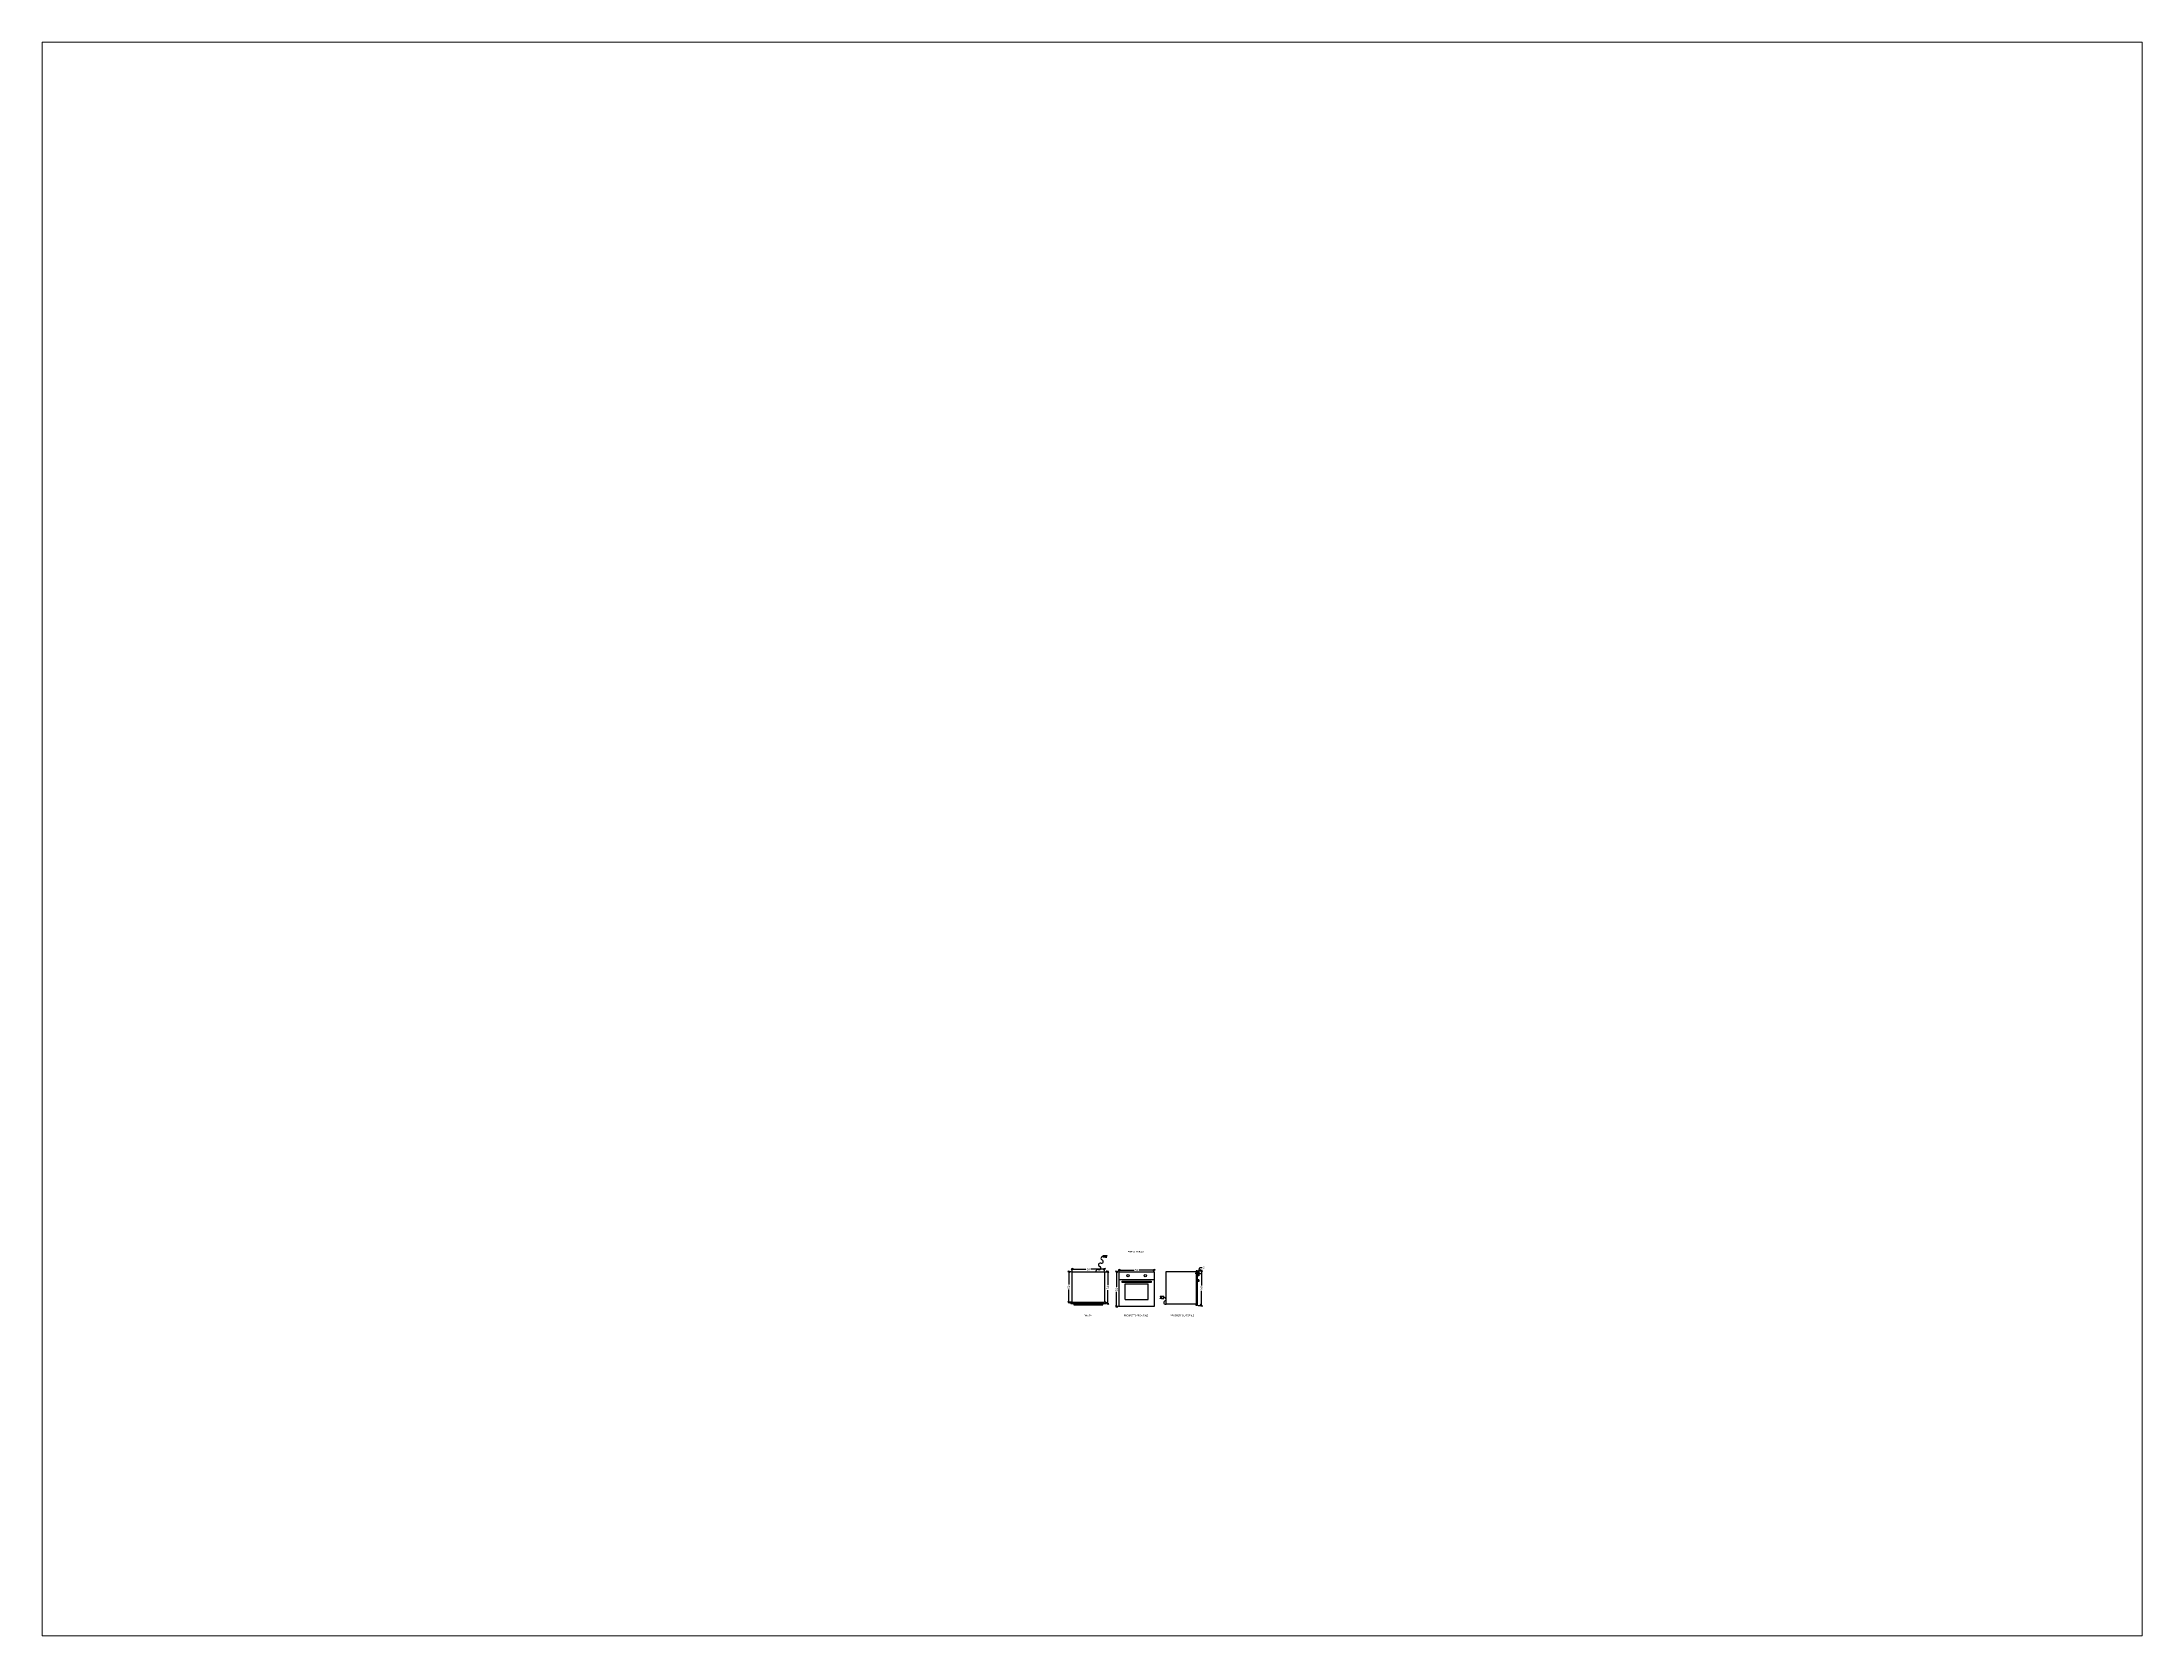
# Paper-space layout 'Layout1' of a CAD drawing. Header units: millimetres. Extents: x 26 to 231, y 20 to 176.
# The model-space entities are those that its viewports show. They can reach past a viewport. Long polylines and large blocks are cut down to what shows.
import ezdxf

# ---------------------------------------------------------------- set-up
doc = ezdxf.new("R2010")
doc.units = ezdxf.units.MM
doc.layers.add('ARREDI', color=1, linetype='Continuous')
doc.layers.add('QUOTE', color=3, linetype='Continuous')
doc.styles.add('ARIAL', font='arial.ttf')
doc.dimstyles.new('TICK_36', dxfattribs={"dimtxt": 3.6, "dimasz": 3.6, "dimexe": 1.8, "dimexo": 1.2, "dimgap": 1.8, "dimtad": 0, "dimdec": 0, "dimzin": 0, "dimdsep": 46, "dimtxsty": 'ARIAL', "dimblk": 'OBLIQUE', "dimcen": 1.8, "dimdle": 1.8, "dimclrd": 256, "dimclrt": 256, "dimadec": 0, "dimazin": 0, "dimtfac": 1, "dimtdec": 0, "dimtmove": 1, "dimatfit": 3, "dimldrblk": 'OPEN90', "dimfxl": 1, "dimtfill": 1, "dimtolj": 1, "dimtzin": 0, "dimarcsym": 0})

# ---------------------------------------------------------------- blocks, each defined once
blk = doc.blocks.new('_Oblique')
at = {"color": 0, "linetype": 'ByBlock', "lineweight": -2}
blk.add_line((-0.5, -0.5), (0.5, 0.5), dxfattribs=at)
blk = doc.blocks.new('*D69')
at = {"layer": 'Defpoints', "color": 0, "transparency": 16777216}
for p in [(3116.5, 1735.3), (3116.5, 1676.4), (3123.2, 1676.4)]:
    blk.add_point(p, dxfattribs=at)
at = {"layer": 'QUOTE', "color": 0, "lineweight": -2, "transparency": 16777216}
for p, q in [((3117.7, 1735.3), (3125, 1735.3)), ((3117.7, 1676.4), (3125, 1676.4))]:
    blk.add_line(p, q, dxfattribs=at)
at = {"layer": 'QUOTE', "lineweight": -2, "transparency": 16777216}
for p, q in [((3123.2, 1737.1), (3123.2, 1710.2)), ((3123.2, 1674.6), (3123.2, 1701.4))]:
    blk.add_line(p, q, dxfattribs=at)
at = {"layer": 'QUOTE', "lineweight": -2, "transparency": 16777216, "xscale": 3.6, "yscale": 3.6, "zscale": 3.6}
for p, rotation in [((3123.2, 1735.3), 90), ((3123.2, 1676.4), 270)]:
    blk.add_blockref('_Oblique', p, dxfattribs=dict(at, rotation=rotation))
at = {"layer": 'QUOTE', "transparency": 16777216, "insert": (3123.2, 1705.8), "char_height": 3.6, "attachment_point": 5, "rotation": 90, "style": 'ARIAL', "bg_fill": 3, "box_fill_scale": 1.1, "bg_fill_color": 256, "bg_fill_true_color": 13158600, "bg_fill_transparency": 0}
blk.add_mtext('\\A1;59', dxfattribs=at)
blk = doc.blocks.new('_Open90')
at = {"color": 0, "linetype": 'ByBlock', "lineweight": -2}
for p, q in [((0, 0), (-1, 0)), ((-0.5, 0.5), (0, 0)), ((0, 0), (-0.5, -0.5))]:
    blk.add_line(p, q, dxfattribs=at)
blk = doc.blocks.new('*D70')
at = {"layer": 'QUOTE', "lineweight": -2, "transparency": 16777216}
for p, q in [((3116.5, 1730.8), (3112.9, 1730.8)), ((3117.8, 1730.8), (3120.8, 1740.8)), ((3119, 1730.8), (3122.6, 1730.8)), ((3120.8, 1740.8), (3124.4, 1740.8))]:
    blk.add_line(p, q, dxfattribs=at)
at = {"layer": 'QUOTE', "color": 0, "lineweight": -2, "transparency": 16777216}
for p, q in [((3116.5, 1732), (3116.5, 1732.6)), ((3119, 1732), (3119, 1732.6))]:
    blk.add_line(p, q, dxfattribs=at)
at = {"layer": 'QUOTE', "transparency": 16777216, "insert": (3127.4, 1740.8), "char_height": 3.6, "attachment_point": 5, "style": 'ARIAL', "bg_fill": 3, "box_fill_scale": 1.1, "bg_fill_color": 256, "bg_fill_true_color": 13158600, "bg_fill_transparency": 0}
blk.add_mtext('\\A1;3', dxfattribs=at)
at = {"layer": 'Defpoints', "color": 0, "transparency": 16777216}
for p in [(3116.5, 1730.8), (3119, 1730.8), (3119, 1730.8)]:
    blk.add_point(p, dxfattribs=at)
at = {"layer": 'QUOTE', "lineweight": -2, "transparency": 16777216}
blk.add_line((3116.5, 1730.8), (3119, 1730.8), dxfattribs=at)
blk.add_line((3116.5, 1730.8), (3119, 1730.8), dxfattribs=at)
at = {"layer": 'QUOTE', "lineweight": -2, "transparency": 16777216, "xscale": 3.6, "yscale": 3.6, "zscale": 3.6}
blk.add_blockref('_Oblique', (3116.5, 1730.8), dxfattribs=at)
at = {"layer": 'QUOTE', "lineweight": -2, "transparency": 16777216, "xscale": 3.6, "yscale": 3.6, "zscale": 3.6, "rotation": 180}
blk.add_blockref('_Oblique', (3119, 1730.8), dxfattribs=at)
blk = doc.blocks.new('*D71')
at = {"layer": 'Defpoints', "color": 0, "transparency": 16777216}
for p in [(2983.4, 1733.3), (3042.8, 1736.5), (3042.8, 1733.3)]:
    blk.add_point(p, dxfattribs=at)
at = {"layer": 'QUOTE', "lineweight": -2, "transparency": 16777216}
for p, q in [((2981.6, 1736.5), (3008.7, 1736.5)), ((3044.6, 1736.5), (3017.5, 1736.5))]:
    blk.add_line(p, q, dxfattribs=at)
at = {"layer": 'QUOTE', "color": 0, "lineweight": -2, "transparency": 16777216}
for p, q in [((2983.4, 1734.5), (2983.4, 1738.3)), ((3042.8, 1734.5), (3042.8, 1738.3))]:
    blk.add_line(p, q, dxfattribs=at)
at = {"layer": 'QUOTE', "lineweight": -2, "transparency": 16777216, "xscale": 3.6, "yscale": 3.6, "zscale": 3.6, "rotation": 180}
blk.add_blockref('_Oblique', (2983.4, 1736.5), dxfattribs=at)
at = {"layer": 'QUOTE', "lineweight": -2, "transparency": 16777216, "xscale": 3.6, "yscale": 3.6, "zscale": 3.6}
blk.add_blockref('_Oblique', (3042.8, 1736.5), dxfattribs=at)
at = {"layer": 'QUOTE', "transparency": 16777216, "insert": (3013.1, 1736.5), "char_height": 3.6, "attachment_point": 5, "style": 'ARIAL', "bg_fill": 3, "box_fill_scale": 1.1, "bg_fill_color": 256, "bg_fill_true_color": 13158600, "bg_fill_transparency": 0}
blk.add_mtext('\\A1;59', dxfattribs=at)
blk = doc.blocks.new('*D72')
at = {"layer": 'Defpoints', "color": 0, "transparency": 16777216}
for p in [(2983.4, 1733.3), (2978.8, 1674.4), (2983.4, 1674.4)]:
    blk.add_point(p, dxfattribs=at)
at = {"layer": 'QUOTE', "color": 0, "lineweight": -2, "transparency": 16777216}
for p, q in [((2982.2, 1733.3), (2977, 1733.3)), ((2982.2, 1674.4), (2977, 1674.4))]:
    blk.add_line(p, q, dxfattribs=at)
at = {"layer": 'QUOTE', "lineweight": -2, "transparency": 16777216}
for p, q in [((2978.8, 1735.1), (2978.8, 1708.2)), ((2978.8, 1672.6), (2978.8, 1699.4))]:
    blk.add_line(p, q, dxfattribs=at)
at = {"layer": 'QUOTE', "lineweight": -2, "transparency": 16777216, "xscale": 3.6, "yscale": 3.6, "zscale": 3.6}
for p, rotation in [((2978.8, 1733.3), 90), ((2978.8, 1674.4), 270)]:
    blk.add_blockref('_Oblique', p, dxfattribs=dict(at, rotation=rotation))
at = {"layer": 'QUOTE', "transparency": 16777216, "insert": (2978.8, 1703.8), "char_height": 3.6, "attachment_point": 5, "rotation": 90, "style": 'ARIAL', "bg_fill": 3, "box_fill_scale": 1.1, "bg_fill_color": 256, "bg_fill_true_color": 13158600, "bg_fill_transparency": 0}
blk.add_mtext('\\A1;59', dxfattribs=at)
blk = doc.blocks.new('*D73')
at = {"layer": 'Defpoints', "color": 0, "transparency": 16777216}
for p in [(2903, 1733.3), (2958.4, 1738), (2958.4, 1733.3)]:
    blk.add_point(p, dxfattribs=at)
at = {"layer": 'QUOTE', "lineweight": -2, "transparency": 16777216}
for p, q in [((2901.2, 1738), (2926.3, 1738)), ((2960.2, 1738), (2935.1, 1738))]:
    blk.add_line(p, q, dxfattribs=at)
at = {"layer": 'QUOTE', "color": 0, "lineweight": -2, "transparency": 16777216}
for p, q in [((2903, 1734.5), (2903, 1739.8)), ((2958.4, 1734.5), (2958.4, 1739.8))]:
    blk.add_line(p, q, dxfattribs=at)
at = {"layer": 'QUOTE', "lineweight": -2, "transparency": 16777216, "xscale": 3.6, "yscale": 3.6, "zscale": 3.6, "rotation": 180}
blk.add_blockref('_Oblique', (2903, 1738), dxfattribs=at)
at = {"layer": 'QUOTE', "lineweight": -2, "transparency": 16777216, "xscale": 3.6, "yscale": 3.6, "zscale": 3.6}
blk.add_blockref('_Oblique', (2958.4, 1738), dxfattribs=at)
at = {"layer": 'QUOTE', "transparency": 16777216, "insert": (2930.7, 1738), "char_height": 3.6, "attachment_point": 5, "style": 'ARIAL', "bg_fill": 3, "box_fill_scale": 1.1, "bg_fill_color": 256, "bg_fill_true_color": 13158600, "bg_fill_transparency": 0}
blk.add_mtext('\\A1;55', dxfattribs=at)
blk = doc.blocks.new('*D74')
at = {"layer": 'Defpoints', "color": 0, "transparency": 16777216}
for p in [(2897.5, 1733.3), (2903, 1733.3), (2903, 1681.8)]:
    blk.add_point(p, dxfattribs=at)
at = {"layer": 'QUOTE', "color": 0, "lineweight": -2, "transparency": 16777216}
for p, q in [((2901.8, 1733.3), (2895.7, 1733.3)), ((2901.8, 1681.8), (2895.7, 1681.8))]:
    blk.add_line(p, q, dxfattribs=at)
at = {"layer": 'QUOTE', "lineweight": -2, "transparency": 16777216}
for p, q in [((2897.5, 1735.1), (2897.5, 1711.9)), ((2897.5, 1680), (2897.5, 1703.2))]:
    blk.add_line(p, q, dxfattribs=at)
at = {"layer": 'QUOTE', "lineweight": -2, "transparency": 16777216, "xscale": 3.6, "yscale": 3.6, "zscale": 3.6}
for p, rotation in [((2897.5, 1733.3), 90), ((2897.5, 1681.8), 270)]:
    blk.add_blockref('_Oblique', p, dxfattribs=dict(at, rotation=rotation))
at = {"layer": 'QUOTE', "transparency": 16777216, "insert": (2897.5, 1707.5), "char_height": 3.6, "attachment_point": 5, "rotation": 90, "style": 'ARIAL', "bg_fill": 3, "box_fill_scale": 1.1, "bg_fill_color": 256, "bg_fill_true_color": 13158600, "bg_fill_transparency": 0}
blk.add_mtext('\\A1;52', dxfattribs=at)
blk = doc.blocks.new('*D75')
at = {"layer": 'Defpoints', "color": 0, "transparency": 16777216}
for p in [(2958.4, 1733.3), (2960.4, 1679.8), (2963.7, 1679.8)]:
    blk.add_point(p, dxfattribs=at)
at = {"layer": 'QUOTE', "color": 0, "lineweight": -2, "transparency": 16777216}
for p, q in [((2959.6, 1733.3), (2965.5, 1733.3)), ((2961.6, 1679.8), (2965.5, 1679.8))]:
    blk.add_line(p, q, dxfattribs=at)
at = {"layer": 'QUOTE', "lineweight": -2, "transparency": 16777216}
for p, q in [((2963.7, 1735.1), (2963.7, 1710.9)), ((2963.7, 1678), (2963.7, 1702.2))]:
    blk.add_line(p, q, dxfattribs=at)
at = {"layer": 'QUOTE', "lineweight": -2, "transparency": 16777216, "xscale": 3.6, "yscale": 3.6, "zscale": 3.6}
for p, rotation in [((2963.7, 1733.3), 90), ((2963.7, 1679.8), 270)]:
    blk.add_blockref('_Oblique', p, dxfattribs=dict(at, rotation=rotation))
at = {"layer": 'QUOTE', "transparency": 16777216, "insert": (2963.7, 1706.5), "char_height": 3.6, "attachment_point": 5, "rotation": 90, "style": 'ARIAL', "bg_fill": 3, "box_fill_scale": 1.1, "bg_fill_color": 256, "bg_fill_true_color": 13158600, "bg_fill_transparency": 0}
blk.add_mtext('\\A1;54', dxfattribs=at)

msp = doc.modelspace()

# ---------------------------------------------------------------- linework, layer by layer
at = {"layer": 'ARREDI'}
for p, q in [((2960, 1761.1), (2962.1, 1761.1)), ((2962.1, 1760.6), (2960, 1760.6)), ((2962.1, 1759.9), (2960, 1759.9)), ((2960, 1759.9), (2960, 1759.4)), ((2960, 1759.4), (2962.1, 1759.4)), ((2962.1, 1758.7), (2960, 1758.7)), ((2960, 1758.7), (2960, 1758.2)), ((2960, 1758.2), (2962.1, 1758.2)), ((2962.1, 1761.1), (2962.1, 1760.6)), ((2962.1, 1759.4), (2962.1, 1759.9)), ((2962.1, 1758.2), (2962.1, 1758.7)), ((2903, 1681.8), (2903, 1733.3)), ((2903, 1733.3), (2958.4, 1733.3)), ((2958.4, 1733.3), (2958.4, 1681.8)), ((2983.4, 1674.4), (2983.4, 1733.3)), ((2983.4, 1733.3), (3042.8, 1733.3)), ((2983.4, 1720.3), (3042.8, 1720.3)), ((2988.4, 1717.8), (3037.8, 1717.8)), ((2988.4, 1715.3), (2988.4, 1717.8)), ((3037.8, 1717.8), (3037.8, 1715.3)), ((3042.8, 1733.3), (3042.8, 1674.4)), ((3063, 1733.3), (3063, 1678.4)), ((3114.5, 1733.3), (3063, 1733.3)), ((3063, 1733.3), (3063, 1678.4)), ((3116.5, 1735.3), (3114.5, 1735.3)), ((3114.5, 1735.3), (3114.5, 1733.3)), ((3114.5, 1733.3), (3114.5, 1678.4)), ((3116.5, 1676.4), (3116.5, 1735.3)), ((3119, 1730.8), (3116.5, 1730.8)), ((3116.5, 1730.8), (3119, 1730.8)), ((3116.5, 1730.8), (3119, 1730.8)), ((3119, 1726.7), (3116.5, 1726.7)), ((3119, 1719.8), (3116.5, 1719.8)), ((3116.5, 1719.8), (3119, 1719.8)), ((3119, 1717.3), (3116.5, 1717.3)), ((3119, 1730.8), (3119, 1726.7)), ((3119, 1719.8), (3119, 1717.3)), ((2901, 1679.8), (2901, 1681.8)), ((2901, 1681.8), (2903, 1681.8)), ((2903, 1681.8), (2958.4, 1681.8)), ((2960.4, 1681.8), (2958.4, 1681.8)), ((2960.4, 1679.8), (2960.4, 1681.8)), ((3037.8, 1715.3), (2988.4, 1715.3)), ((2993.4, 1712.8), (3032.8, 1712.8)), ((2993.4, 1686.4), (2993.4, 1712.8)), ((2993.4, 1686.4), (3032.8, 1686.4)), ((3032.8, 1686.4), (3032.8, 1712.8)), ((3055.4, 1691.2), (3053.2, 1691.2)), ((3053.2, 1691.2), (3053.2, 1690.7)), ((3053.2, 1690.7), (3055.4, 1690.7)), ((3053.2, 1689.5), (3053.2, 1690)), ((3053.2, 1690), (3055.4, 1690)), ((3055.4, 1689.5), (3053.2, 1689.5)), ((3053.2, 1688.3), (3053.2, 1688.8)), ((3053.2, 1688.8), (3055.4, 1688.8)), ((3055.4, 1688.3), (3053.2, 1688.3)), ((3055.4, 1690), (3055.4, 1689.5)), ((3055.4, 1688.8), (3055.4, 1688.3)), ((2901, 1679.8), (2960.4, 1679.8)), ((2906, 1679.8), (2906, 1677.3)), ((2906, 1677.3), (2955.4, 1677.3)), ((2914, 1677.3), (2914, 1679.8)), ((2918, 1677.3), (2918, 1679.8)), ((2943.4, 1677.3), (2943.4, 1679.8)), ((2947.4, 1677.3), (2947.4, 1679.8)), ((2955.4, 1677.3), (2955.4, 1679.8)), ((3042.8, 1674.4), (2983.4, 1674.4)), ((3114.5, 1678.4), (3063, 1678.4)), ((3114.5, 1676.4), (3114.5, 1678.4)), ((3116.5, 1676.4), (3114.5, 1676.4))]:
    msp.add_line(p, q, dxfattribs=at)
for points in [[(2955.9, 1761.1), (2960, 1761.1), (2960, 1758.2), (2955.9, 1758.2)], [(3059.4, 1691.2), (3055.4, 1691.2), (3055.4, 1688.3), (3059.4, 1688.3)]]:
    msp.add_lwpolyline(points, close=True, dxfattribs=at)
for centre in [(2998.4, 1726.8), (3027.8, 1726.8)]:
    msp.add_circle(centre, 2.02, dxfattribs=at)
for centre, radius, start, end in [((2955.3, 1756.7), 3.04, 78.1254, 251.1886), ((2953.3, 1751.1), 2.95, 251.072, 71.3884), ((2946.7, 1734.4), 3.01, 71.8093, 202.9975), ((2949.1, 1739.9), 2.96, 240.6304, 71.2322), ((2951.1, 1745.5), 3.02, 67.3985, 251.6295), ((3062.1, 1681.2), 2.95, 108.6116, 288.928), ((3060, 1686.8), 3.04, 288.8114, 101.8746)]:
    msp.add_arc(centre, radius, start, end, dxfattribs=at)

# ---------------------------------------------------------------- texts
at = {"layer": 'QUOTE', "char_height": 2.5, "attachment_point": 1, "style": 'ARIAL'}
for s, width, insert in [('FORNO GÖRLIG', 170.938, (2997.9, 1768.9)), ('PIANTA', 61.538, (2923.5, 1660.3))]:
    msp.add_mtext_dynamic_manual_height_columns(s, width=width, gutter_width=12.5, heights=[0], dxfattribs=dict(at, insert=insert))

# ---------------------------------------------------------------- next in the draw order: dimensions: what is measured, and where the dimension line sits
at = {"layer": 'QUOTE'}
for base, p1, p2, picture, middle in [((2958.4, 1738), (2903, 1733.3), (2958.4, 1733.3), '*D73', (2930.7, 1738)), ((3042.8, 1736.5), (2983.4, 1733.3), (3042.8, 1733.3), '*D71', (3013.1, 1736.5))]:
    dim = msp.add_linear_dim(base=base, p1=p1, p2=p2, dimstyle='TICK_36', dxfattribs=at)
    dim.commit()
    dim.dimension.update_dxf_attribs({"geometry": picture, "text_midpoint": middle})
dim = msp.add_linear_dim(base=(3123.2, 1676.4), p1=(3116.5, 1735.3), p2=(3116.5, 1676.4), angle=90, dimstyle='TICK_36', dxfattribs=at)
dim.commit()
dim.dimension.update_dxf_attribs({"geometry": '*D69', "text_midpoint": (3123.2, 1705.8)})

# ---------------------------------------------------------------- next in the draw order: texts
at = {"layer": 'QUOTE', "insert": (3070.5, 1660.4), "char_height": 2.5, "attachment_point": 1, "style": 'ARIAL'}
msp.add_mtext_dynamic_manual_height_columns('PROSPETTO LATERALE', width=61.538, gutter_width=12.5, heights=[2.59], dxfattribs=at)

# ---------------------------------------------------------------- next in the draw order: dimensions: what is measured, and where the dimension line sits
at = {"layer": 'QUOTE'}
for base, p1, p2, picture, middle in [((2897.5147644, 1733.273431), (2903.0134045, 1681.773431), (2903.0134045, 1733.273431), '*D74', (2897.5147644, 1707.523431)), ((2978.8, 1674.4), (2983.4, 1733.3), (2983.4, 1674.4), '*D72', (2978.8, 1703.8))]:
    dim = msp.add_linear_dim(base=base, p1=p1, p2=p2, angle=90, dimstyle='TICK_36', dxfattribs=at)
    dim.commit()
    dim.dimension.update_dxf_attribs({"geometry": picture, "text_midpoint": middle})
dim = msp.add_linear_dim(base=(3119.018353, 1730.7967876), p1=(3116.518353, 1730.7967876), p2=(3119.018353, 1730.7967876), dimstyle='TICK_36', dxfattribs=at)
dim.commit()
dim.dimension.update_dxf_attribs({"geometry": '*D70', "text_midpoint": (3126.1737145, 1740.8146594)})

# ---------------------------------------------------------------- next in the draw order: linework, layer by layer
at = {"layer": 'ARREDI'}
msp.add_line((2903, 1733.3), (2958.4, 1733.3), dxfattribs=at)

# ---------------------------------------------------------------- next in the draw order: texts
at = {"layer": 'QUOTE', "insert": (2991.2, 1660.4), "char_height": 2.5, "attachment_point": 1, "style": 'ARIAL'}
msp.add_mtext_dynamic_manual_height_columns('PROSPETTO FRONTALE', width=61.538, gutter_width=12.5, heights=[0], dxfattribs=at)

# ---------------------------------------------------------------- next in the draw order: dimensions: what is measured, and where the dimension line sits
at = {"layer": 'QUOTE'}
dim = msp.add_linear_dim(base=(2963.6900665, 1679.773431), p1=(2958.4134045, 1733.273431), p2=(2960.4134045, 1679.773431), angle=90, dimstyle='TICK_36', dxfattribs=at)
dim.commit()
dim.dimension.update_dxf_attribs({"geometry": '*D75', "text_midpoint": (2963.6900665, 1706.523431)})

psp = doc.layouts.get("Layout1")

# ---------------------------------------------------------------- viewports
at = {"layer": 'ARREDI'}
psp.add_viewport(center=(128.5, 97.5), size=(205.6, 156), view_center_point=(2936.96, 2470.48), view_height=2714.0993, dxfattribs=at)

doc.saveas('drawing.dxf')
